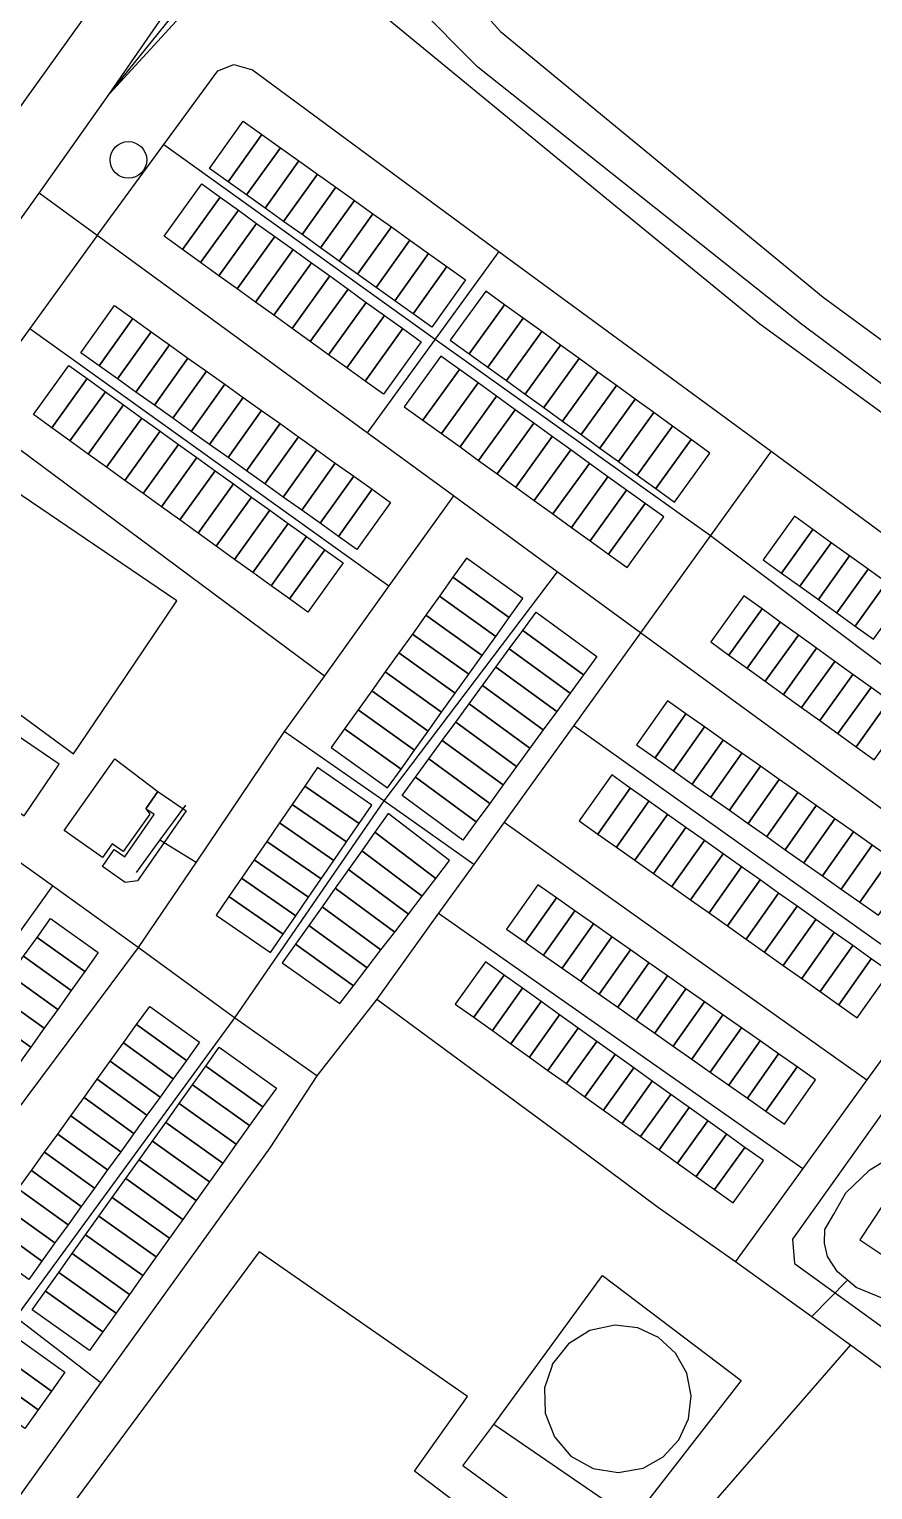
# Model space of a CAD drawing. Header units: metres. Extents: x 11276530 to 11306586, y 355867 to 367650.
# Drawn here: x 11290896.4 to 11291126.4, y 359363.3 to 359761.4 of the extents above; entities that cross this region are included whole.
import ezdxf

# ---------------------------------------------------------------- set-up
doc = ezdxf.new("R2010")
doc.units = ezdxf.units.M
for name, color, linetype in [('AMENITY', 6, 'Continuous'), ('BUILDING', 8, 'Continuous'), ('HIGHWAY_FOOTWAY', 6, 'Continuous'), ('HIGHWAY_RESIDENTIAL', 7, 'Continuous'), ('HIGHWAY_SECONDARY', 4, 'Continuous'), ('HIGHWAY_SERVICE', 8, 'Continuous'), ('HIGHWAY_TERTIARY', 3, 'Continuous'), ('LANDUSE', 2, 'Continuous'), ('OSM_OTHER', 7, 'Continuous')]:
    doc.layers.add(name, color=color, linetype=linetype)

msp = doc.modelspace()

# ---------------------------------------------------------------- linework, layer by layer
at = {"layer": 'AMENITY'}
for points in [[(11290875.27, 359580.95), (11290865.75, 359566.93), (11290895.02, 359547.05), (11290904.54, 359561.07), (11290875.27, 359580.95)], [(11290939.12, 359548.35), (11290925.91, 359529.26), (11290922.56, 359528.84), (11290916.31, 359533.17), (11290919.55, 359537.86), (11290922.46, 359535.85), (11290930.42, 359547.36), (11290928.2, 359548.91), (11290931.47, 359553.65), (11290939.12, 359548.35)], [(11290959.03, 359428.15), (11290866.19, 359302.77), (11290860.35, 359295.15), (11290913.79, 359256.14), (11290948, 359256.68), (11291022.83, 359290.88), (11291048.48, 359332.57), (11291001.44, 359368.39), (11291015.87, 359388.69), (11290959.03, 359428.15)]]:
    msp.add_lwpolyline(points, dxfattribs=at)
msp.add_lwpolyline([(11290919.74, 359562.58), (11290931.47, 359553.65), (11290928.2, 359548.91), (11290929.23, 359547.44), (11290922.01, 359537.26), (11290918.97, 359539.41), (11290916.3, 359535.64), (11290905.88, 359543.03), (11290919.74, 359562.58)], close=True, dxfattribs=at)
msp.add_circle((11290923.4, 359725.8), 5, dxfattribs=at)
at = {"layer": 'BUILDING'}
for points in [[(11290954.73, 359736.35), (11290959.79, 359732.74), (11290950.58, 359719.86), (11290945.54, 359723.46), (11290954.73, 359736.35)], [(11290959.79, 359732.74), (11290964.83, 359729.14), (11290955.64, 359716.24), (11290950.58, 359719.86), (11290959.79, 359732.74)], [(11290964.83, 359729.14), (11290969.88, 359725.54), (11290960.68, 359712.64), (11290955.64, 359716.24), (11290964.83, 359729.14)], [(11290969.88, 359725.54), (11290974.93, 359721.94), (11290965.72, 359709.04), (11290960.68, 359712.64), (11290969.88, 359725.54)], [(11290974.93, 359721.94), (11290979.98, 359718.34), (11290970.78, 359705.44), (11290965.72, 359709.04), (11290974.93, 359721.94)], [(11290943.42, 359719.28), (11290948.4, 359715.69), (11290938.11, 359701.39), (11290933.14, 359704.98), (11290943.42, 359719.28)], [(11290979.98, 359718.34), (11290985.02, 359714.74), (11290975.82, 359701.84), (11290970.78, 359705.44), (11290979.98, 359718.34)], [(11290948.4, 359715.69), (11290953.39, 359712.1), (11290943.1, 359697.8), (11290938.11, 359701.39), (11290948.4, 359715.69)], [(11290985.02, 359714.74), (11290990.08, 359711.14), (11290980.87, 359698.24), (11290975.82, 359701.84), (11290985.02, 359714.74)], [(11290953.39, 359712.1), (11290958.37, 359708.5), (11290948.09, 359694.22), (11290943.1, 359697.8), (11290953.39, 359712.1)], [(11290990.08, 359711.14), (11290995.12, 359707.52), (11290985.91, 359694.63), (11290980.87, 359698.24), (11290990.08, 359711.14)], [(11290958.37, 359708.5), (11290963.35, 359704.91), (11290953.06, 359690.63), (11290948.09, 359694.22), (11290958.37, 359708.5)], [(11290995.12, 359707.52), (11291000.16, 359703.92), (11290990.97, 359691.03), (11290985.91, 359694.63), (11290995.12, 359707.52)], [(11290963.35, 359704.91), (11290968.34, 359701.34), (11290958.05, 359687.04), (11290953.06, 359690.63), (11290963.35, 359704.91)], [(11291000.16, 359703.92), (11291005.22, 359700.32), (11290996.01, 359687.43), (11290990.97, 359691.03), (11291000.16, 359703.92)], [(11290968.34, 359701.34), (11290973.31, 359697.75), (11290963.04, 359683.46), (11290958.05, 359687.04), (11290968.34, 359701.34)], [(11291005.22, 359700.32), (11291010.26, 359696.72), (11291001.07, 359683.83), (11290996.01, 359687.43), (11291005.22, 359700.32)], [(11290973.31, 359697.75), (11290978.3, 359694.16), (11290968.01, 359679.87), (11290963.04, 359683.46), (11290973.31, 359697.75)], [(11290978.3, 359694.16), (11290983.29, 359690.57), (11290973, 359676.28), (11290968.01, 359679.87), (11290978.3, 359694.16)], [(11291010.26, 359696.72), (11291015.31, 359693.12), (11291006.11, 359680.23), (11291001.07, 359683.83), (11291010.26, 359696.72)], [(11290983.29, 359690.57), (11290988.26, 359686.97), (11290977.99, 359672.7), (11290973, 359676.28), (11290983.29, 359690.57)], [(11291011.17, 359676.66), (11291016.27, 359672.98), (11291025.91, 359686.34), (11291020.82, 359690.02), (11291011.17, 359676.66)], [(11290919.57, 359686.11), (11290924.59, 359682.53), (11290915.43, 359669.67), (11290910.41, 359673.25), (11290919.57, 359686.11)], [(11290988.26, 359686.97), (11290993.25, 359683.38), (11290982.96, 359669.11), (11290977.99, 359672.7), (11290988.26, 359686.97)], [(11291016.27, 359672.98), (11291021.36, 359669.31), (11291031, 359682.67), (11291025.91, 359686.34), (11291016.27, 359672.98)], [(11290924.59, 359682.53), (11290929.61, 359678.95), (11290920.45, 359666.09), (11290915.43, 359669.67), (11290924.59, 359682.53)], [(11290993.25, 359683.38), (11290998.23, 359679.81), (11290987.95, 359665.52), (11290982.96, 359669.11), (11290993.25, 359683.38)], [(11291021.36, 359669.31), (11291026.45, 359665.63), (11291036.1, 359678.99), (11291031, 359682.67), (11291021.36, 359669.31)], [(11290929.61, 359678.95), (11290934.63, 359675.38), (11290925.47, 359662.52), (11290920.45, 359666.09), (11290929.61, 359678.95)], [(11290998.23, 359679.81), (11291003.21, 359676.22), (11290992.94, 359661.94), (11290987.95, 359665.52), (11290998.23, 359679.81)], [(11291026.45, 359665.63), (11291031.54, 359661.97), (11291041.18, 359675.32), (11291036.1, 359678.99), (11291026.45, 359665.63)], [(11290934.63, 359675.38), (11290939.65, 359671.8), (11290930.49, 359658.94), (11290925.47, 359662.52), (11290934.63, 359675.38)], [(11291031.54, 359661.97), (11291036.63, 359658.29), (11291046.27, 359671.64), (11291041.18, 359675.32), (11291031.54, 359661.97)], [(11290939.65, 359671.8), (11290944.67, 359668.22), (11290935.51, 359655.37), (11290930.49, 359658.94), (11290939.65, 359671.8)], [(11290998.63, 359658.51), (11291003.69, 359654.86), (11291013.66, 359668.68), (11291008.59, 359672.32), (11290998.63, 359658.51)], [(11291036.63, 359658.29), (11291041.73, 359654.61), (11291051.37, 359667.96), (11291046.27, 359671.64), (11291036.63, 359658.29)], [(11290907.15, 359669.78), (11290912.13, 359666.2), (11290902.49, 359652.79), (11290897.5, 359656.38), (11290907.15, 359669.78)], [(11290912.13, 359666.2), (11290917.12, 359662.61), (11290907.48, 359649.2), (11290902.49, 359652.79), (11290912.13, 359666.2)], [(11290944.67, 359668.22), (11290949.69, 359664.64), (11290940.53, 359651.79), (11290935.51, 359655.37), (11290944.67, 359668.22)], [(11291003.69, 359654.86), (11291008.76, 359651.21), (11291018.72, 359665.02), (11291013.66, 359668.68), (11291003.69, 359654.86)], [(11291041.73, 359654.61), (11291046.82, 359650.94), (11291056.46, 359664.3), (11291051.37, 359667.96), (11291041.73, 359654.61)], [(11290917.12, 359662.61), (11290922.11, 359659.02), (11290912.47, 359645.62), (11290907.48, 359649.2), (11290917.12, 359662.61)], [(11290949.69, 359664.64), (11290954.71, 359661.06), (11290945.55, 359648.21), (11290940.53, 359651.79), (11290949.69, 359664.64)], [(11291008.76, 359651.21), (11291013.82, 359647.55), (11291023.79, 359661.36), (11291018.72, 359665.02), (11291008.76, 359651.21)], [(11291046.82, 359650.94), (11291051.9, 359647.26), (11291061.56, 359660.62), (11291056.46, 359664.3), (11291046.82, 359650.94)], [(11290922.11, 359659.02), (11290927.09, 359655.43), (11290917.45, 359642.03), (11290912.47, 359645.62), (11290922.11, 359659.02)], [(11290954.71, 359661.06), (11290959.73, 359657.48), (11290950.57, 359644.64), (11290945.55, 359648.21), (11290954.71, 359661.06)], [(11291013.82, 359647.55), (11291018.89, 359643.9), (11291028.84, 359657.71), (11291023.79, 359661.36), (11291013.82, 359647.55)], [(11291051.9, 359647.26), (11291057, 359643.58), (11291066.64, 359656.94), (11291061.56, 359660.62), (11291051.9, 359647.26)], [(11290927.09, 359655.43), (11290932.08, 359651.84), (11290922.44, 359638.44), (11290917.45, 359642.03), (11290927.09, 359655.43)], [(11290959.73, 359657.48), (11290964.75, 359653.92), (11290955.59, 359641.06), (11290950.57, 359644.64), (11290959.73, 359657.48)], [(11291018.89, 359643.9), (11291023.95, 359640.25), (11291033.9, 359654.06), (11291028.84, 359657.71), (11291018.89, 359643.9)], [(11291057, 359643.58), (11291062.09, 359639.91), (11291071.73, 359653.27), (11291066.64, 359656.94), (11291057, 359643.58)], [(11290932.08, 359651.84), (11290937.07, 359648.25), (11290927.42, 359634.85), (11290922.44, 359638.44), (11290932.08, 359651.84)], [(11290964.75, 359653.92), (11290969.77, 359650.34), (11290960.61, 359637.48), (11290955.59, 359641.06), (11290964.75, 359653.92)], [(11290969.77, 359650.34), (11290974.79, 359646.76), (11290965.63, 359633.9), (11290960.61, 359637.48), (11290969.77, 359650.34)], [(11291023.95, 359640.25), (11291029.02, 359636.59), (11291038.97, 359650.4), (11291033.9, 359654.06), (11291023.95, 359640.25)], [(11291029.02, 359636.59), (11291034.07, 359632.94), (11291044.03, 359646.75), (11291038.97, 359650.4), (11291029.02, 359636.59)], [(11291062.09, 359639.91), (11291067.18, 359636.23), (11291076.83, 359649.59), (11291071.73, 359653.27), (11291062.09, 359639.91)], [(11290937.07, 359648.25), (11290942.05, 359644.66), (11290932.4, 359631.26), (11290927.42, 359634.85), (11290937.07, 359648.25)], [(11290974.79, 359646.76), (11290979.81, 359643.18), (11290970.65, 359630.33), (11290965.63, 359633.9), (11290974.79, 359646.76)], [(11291034.07, 359632.94), (11291039.14, 359629.29), (11291049.09, 359643.09), (11291044.03, 359646.75), (11291034.07, 359632.94)], [(11291067.18, 359636.23), (11291072.28, 359632.55), (11291081.92, 359645.91), (11291076.83, 359649.59), (11291067.18, 359636.23)], [(11290942.05, 359644.66), (11290947.04, 359641.07), (11290937.39, 359627.68), (11290932.4, 359631.26), (11290942.05, 359644.66)], [(11290979.81, 359643.18), (11290984.83, 359639.6), (11290975.67, 359626.76), (11290970.65, 359630.33), (11290979.81, 359643.18)], [(11291039.14, 359629.29), (11291044.2, 359625.63), (11291054.15, 359639.44), (11291049.09, 359643.09), (11291039.14, 359629.29)], [(11290947.04, 359641.07), (11290952.02, 359637.48), (11290942.38, 359624.09), (11290937.39, 359627.68), (11290947.04, 359641.07)], [(11290984.83, 359639.6), (11290989.86, 359636.02), (11290980.69, 359623.18), (11290975.67, 359626.76), (11290984.83, 359639.6)], [(11291044.2, 359625.63), (11291049.27, 359621.98), (11291059.22, 359635.79), (11291054.15, 359639.44), (11291044.2, 359625.63)], [(11290952.02, 359637.48), (11290957.01, 359633.89), (11290947.36, 359620.5), (11290942.38, 359624.09), (11290952.02, 359637.48)], [(11290989.86, 359636.02), (11290994.88, 359632.44), (11290985.71, 359619.6), (11290980.69, 359623.18), (11290989.86, 359636.02)], [(11291049.27, 359621.98), (11291054.33, 359618.33), (11291064.28, 359632.13), (11291059.22, 359635.79), (11291049.27, 359621.98)], [(11290957.01, 359633.89), (11290961.99, 359630.3), (11290952.35, 359616.91), (11290947.36, 359620.5), (11290957.01, 359633.89)], [(11290961.99, 359630.3), (11290966.98, 359626.71), (11290957.34, 359613.32), (11290952.35, 359616.91), (11290961.99, 359630.3)], [(11291054.33, 359618.33), (11291059.4, 359614.68), (11291069.35, 359628.48), (11291064.28, 359632.13), (11291054.33, 359618.33)], [(11290966.98, 359626.71), (11290971.97, 359623.12), (11290962.33, 359609.74), (11290957.34, 359613.32), (11290966.98, 359626.71)], [(11291096.48, 359616.79), (11291101.49, 359613.19), (11291110.04, 359625.06), (11291105.04, 359628.66), (11291096.48, 359616.79)], [(11290971.97, 359623.12), (11290976.95, 359619.53), (11290967.31, 359606.15), (11290962.33, 359609.74), (11290971.97, 359623.12)], [(11291101.49, 359613.19), (11291106.5, 359609.57), (11291115.05, 359621.45), (11291110.04, 359625.06), (11291101.49, 359613.19)], [(11290976.95, 359619.53), (11290981.94, 359615.94), (11290972.3, 359602.56), (11290967.31, 359606.15), (11290976.95, 359619.53)], [(11291106.5, 359609.57), (11291111.51, 359605.96), (11291120.05, 359617.85), (11291115.05, 359621.45), (11291106.5, 359609.57)], [(11291027.26, 359601.07), (11291030.95, 359606.23), (11291015.59, 359617.22), (11291011.9, 359612.05), (11291027.26, 359601.07)], [(11291111.51, 359605.96), (11291116.51, 359602.36), (11291125.06, 359614.23), (11291120.05, 359617.85), (11291111.51, 359605.96)], [(11291023.57, 359595.9), (11291027.26, 359601.07), (11291011.9, 359612.05), (11291008.21, 359606.89), (11291023.57, 359595.9)], [(11291116.51, 359602.36), (11291121.51, 359598.75), (11291130.07, 359610.63), (11291125.06, 359614.23), (11291116.51, 359602.36)], [(11291121.51, 359598.75), (11291126.52, 359595.15), (11291135.08, 359607.02), (11291130.07, 359610.63), (11291121.51, 359598.75)], [(11291019.88, 359590.74), (11291023.57, 359595.9), (11291008.21, 359606.89), (11291004.52, 359601.72), (11291019.88, 359590.74)], [(11291082.16, 359594.4), (11291087.12, 359590.83), (11291096.17, 359603.4), (11291091.21, 359606.97), (11291082.16, 359594.4)], [(11291051.13, 359590.44), (11291047.47, 359585.44), (11291030.9, 359597.54), (11291034.55, 359602.54), (11291051.13, 359590.44)], [(11291087.12, 359590.83), (11291092.07, 359587.26), (11291101.12, 359599.83), (11291096.17, 359603.4), (11291087.12, 359590.83)], [(11291016.19, 359585.58), (11291019.88, 359590.74), (11291004.52, 359601.72), (11291000.82, 359596.56), (11291016.19, 359585.58)], [(11291092.07, 359587.26), (11291097.02, 359583.7), (11291106.07, 359596.25), (11291101.12, 359599.83), (11291092.07, 359587.26)], [(11291012.5, 359580.42), (11291016.19, 359585.58), (11291000.82, 359596.56), (11290997.14, 359591.4), (11291012.5, 359580.42)], [(11291047.47, 359585.44), (11291043.82, 359580.43), (11291027.24, 359592.54), (11291030.9, 359597.54), (11291047.47, 359585.44)], [(11291097.02, 359583.7), (11291101.99, 359580.12), (11291111.04, 359592.68), (11291106.07, 359596.25), (11291097.02, 359583.7)], [(11291008.8, 359575.24), (11291012.5, 359580.42), (11290997.14, 359591.4), (11290993.44, 359586.24), (11291008.8, 359575.24)], [(11291043.82, 359580.43), (11291040.17, 359575.42), (11291023.59, 359587.53), (11291027.24, 359592.54), (11291043.82, 359580.43)], [(11291101.99, 359580.12), (11291106.94, 359576.55), (11291115.99, 359589.11), (11291111.04, 359592.68), (11291101.99, 359580.12)], [(11291040.17, 359575.42), (11291036.52, 359570.43), (11291019.93, 359582.53), (11291023.59, 359587.53), (11291040.17, 359575.42)], [(11291106.94, 359576.55), (11291111.9, 359572.98), (11291120.95, 359585.55), (11291115.99, 359589.11), (11291106.94, 359576.55)], [(11291005.12, 359570.08), (11291008.8, 359575.24), (11290993.44, 359586.24), (11290989.76, 359581.08), (11291005.12, 359570.08)], [(11291036.52, 359570.43), (11291032.87, 359565.42), (11291016.28, 359577.53), (11291019.93, 359582.53), (11291036.52, 359570.43)], [(11291111.9, 359572.98), (11291116.85, 359569.41), (11291125.9, 359581.98), (11291120.95, 359585.55), (11291111.9, 359572.98)], [(11291001.42, 359564.92), (11291005.12, 359570.08), (11290989.76, 359581.08), (11290986.06, 359575.91), (11291001.42, 359564.92)], [(11291116.85, 359569.41), (11291121.8, 359565.85), (11291130.85, 359578.41), (11291125.9, 359581.98), (11291116.85, 359569.41)], [(11290997.74, 359559.76), (11291001.42, 359564.92), (11290986.06, 359575.91), (11290982.36, 359570.75), (11290997.74, 359559.76)], [(11291032.87, 359565.42), (11291029.21, 359560.42), (11291012.63, 359572.52), (11291016.28, 359577.53), (11291032.87, 359565.42)], [(11291061.9, 359566.38), (11291066.98, 359562.81), (11291075.42, 359574.8), (11291070.34, 359578.38), (11291061.9, 359566.38)], [(11291066.98, 359562.81), (11291072.05, 359559.23), (11291080.49, 359571.23), (11291075.42, 359574.8), (11291066.98, 359562.81)], [(11291121.8, 359565.85), (11291126.76, 359562.27), (11291135.82, 359574.84), (11291130.85, 359578.41), (11291121.8, 359565.85)], [(11290994.04, 359554.6), (11290997.74, 359559.76), (11290982.36, 359570.75), (11290978.68, 359565.59), (11290994.04, 359554.6)], [(11291029.21, 359560.42), (11291025.56, 359555.42), (11291008.98, 359567.52), (11291012.63, 359572.52), (11291029.21, 359560.42)], [(11291072.05, 359559.23), (11291077.13, 359555.65), (11291085.58, 359567.65), (11291080.49, 359571.23), (11291072.05, 359559.23)], [(11291025.56, 359555.42), (11291021.9, 359550.41), (11291005.33, 359562.52), (11291008.98, 359567.52), (11291025.56, 359555.42)], [(11291077.13, 359555.65), (11291082.21, 359552.08), (11291090.66, 359564.07), (11291085.58, 359567.65), (11291077.13, 359555.65)], [(11291082.21, 359552.08), (11291087.28, 359548.51), (11291095.73, 359560.5), (11291090.66, 359564.07), (11291082.21, 359552.08)], [(11290986.33, 359544.91), (11290989.79, 359549.92), (11290974.95, 359560.14), (11290971.49, 359555.12), (11290986.33, 359544.91)], [(11291021.9, 359550.41), (11291018.25, 359545.41), (11291001.67, 359557.52), (11291005.33, 359562.52), (11291021.9, 359550.41)], [(11291087.28, 359548.51), (11291092.36, 359544.93), (11291100.81, 359556.93), (11291095.73, 359560.5), (11291087.28, 359548.51)], [(11290982.88, 359539.88), (11290986.33, 359544.91), (11290971.49, 359555.12), (11290968.04, 359550.09), (11290982.88, 359539.88)], [(11291018.25, 359545.41), (11291014.6, 359540.4), (11290998.02, 359552.51), (11291001.67, 359557.52), (11291018.25, 359545.41)], [(11291046.33, 359545.62), (11291051.38, 359542.04), (11291060.25, 359554.56), (11291055.2, 359558.14), (11291046.33, 359545.62)], [(11291092.36, 359544.93), (11291097.43, 359541.35), (11291105.88, 359553.35), (11291100.81, 359556.93), (11291092.36, 359544.93)], [(11291051.38, 359542.04), (11291056.44, 359538.46), (11291065.31, 359550.99), (11291060.25, 359554.56), (11291051.38, 359542.04)], [(11291056.44, 359538.46), (11291061.49, 359534.88), (11291070.36, 359547.41), (11291065.31, 359550.99), (11291056.44, 359538.46)], [(11291097.43, 359541.35), (11291102.51, 359537.77), (11291110.96, 359549.78), (11291105.88, 359553.35), (11291097.43, 359541.35)], [(11290979.41, 359534.86), (11290982.88, 359539.88), (11290968.04, 359550.09), (11290964.57, 359545.07), (11290979.41, 359534.86)], [(11291007.21, 359529.95), (11291010.95, 359534.83), (11290994.22, 359547.64), (11290990.61, 359542.55), (11291007.21, 359529.95)], [(11291061.49, 359534.88), (11291066.54, 359531.3), (11291075.42, 359543.84), (11291070.36, 359547.41), (11291061.49, 359534.88)], [(11291102.51, 359537.77), (11291107.59, 359534.2), (11291116.04, 359546.2), (11291110.96, 359549.78), (11291102.51, 359537.77)], [(11290975.95, 359529.83), (11290979.41, 359534.86), (11290964.57, 359545.07), (11290961.12, 359540.04), (11290975.95, 359529.83)], [(11291066.54, 359531.3), (11291071.6, 359527.72), (11291080.47, 359540.26), (11291075.42, 359543.84), (11291066.54, 359531.3)], [(11291107.59, 359534.2), (11291112.66, 359530.62), (11291121.11, 359542.62), (11291116.04, 359546.2), (11291107.59, 359534.2)], [(11290972.49, 359524.81), (11290975.95, 359529.83), (11290961.12, 359540.04), (11290957.66, 359535.03), (11290972.49, 359524.81)], [(11291003.48, 359525.08), (11291007.21, 359529.95), (11290990.61, 359542.55), (11290987.01, 359537.46), (11291003.48, 359525.08)], [(11291071.6, 359527.72), (11291076.65, 359524.15), (11291085.52, 359536.68), (11291080.47, 359540.26), (11291071.6, 359527.72)], [(11291112.66, 359530.62), (11291117.74, 359527.04), (11291126.19, 359539.05), (11291121.11, 359542.62), (11291112.66, 359530.62)], [(11291117.74, 359527.04), (11291122.82, 359523.47), (11291131.26, 359535.47), (11291126.19, 359539.05), (11291117.74, 359527.04)], [(11290969.04, 359519.79), (11290972.49, 359524.81), (11290957.66, 359535.03), (11290954.2, 359530), (11290969.04, 359519.79)], [(11290999.74, 359520.2), (11291003.48, 359525.08), (11290987.01, 359537.46), (11290983.4, 359532.37), (11290999.74, 359520.2)], [(11291076.65, 359524.15), (11291081.71, 359520.57), (11291090.58, 359533.1), (11291085.52, 359536.68), (11291076.65, 359524.15)], [(11291122.82, 359523.47), (11291127.89, 359519.9), (11291136.34, 359531.89), (11291131.26, 359535.47), (11291122.82, 359523.47)], [(11290996.01, 359515.33), (11290999.74, 359520.2), (11290983.4, 359532.37), (11290979.79, 359527.28), (11290996.01, 359515.33)], [(11291081.71, 359520.57), (11291086.76, 359516.99), (11291095.63, 359529.52), (11291090.58, 359533.1), (11291081.71, 359520.57)], [(11290965.58, 359514.77), (11290969.04, 359519.79), (11290954.2, 359530), (11290950.75, 359524.98), (11290965.58, 359514.77)], [(11290992.27, 359510.45), (11290996.01, 359515.33), (11290979.79, 359527.28), (11290976.19, 359522.19), (11290992.27, 359510.45)], [(11291026.52, 359516.13), (11291031.58, 359512.57), (11291040.08, 359524.68), (11291035.03, 359528.23), (11291026.52, 359516.13)], [(11291086.76, 359516.99), (11291091.81, 359513.41), (11291100.69, 359525.94), (11291095.63, 359529.52), (11291086.76, 359516.99)], [(11290962.11, 359509.74), (11290965.58, 359514.77), (11290950.75, 359524.98), (11290947.29, 359519.95), (11290962.11, 359509.74)], [(11291031.58, 359512.57), (11291036.62, 359509.03), (11291045.13, 359521.12), (11291040.08, 359524.68), (11291031.58, 359512.57)], [(11291091.81, 359513.41), (11291096.87, 359509.83), (11291105.74, 359522.36), (11291100.69, 359525.94), (11291091.81, 359513.41)], [(11290898.51, 359513.88), (11290902.19, 359519.04), (11290915.2, 359509.73), (11290911.52, 359504.58), (11290898.51, 359513.88)], [(11290988.53, 359505.58), (11290992.27, 359510.45), (11290976.19, 359522.19), (11290972.58, 359517.1), (11290988.53, 359505.58)], [(11291036.62, 359509.03), (11291041.67, 359505.48), (11291050.18, 359517.58), (11291045.13, 359521.12), (11291036.62, 359509.03)], [(11291096.87, 359509.83), (11291101.92, 359506.25), (11291110.79, 359518.78), (11291105.74, 359522.36), (11291096.87, 359509.83)], [(11291101.92, 359506.25), (11291106.97, 359502.67), (11291115.85, 359515.2), (11291110.79, 359518.78), (11291101.92, 359506.25)], [(11290984.8, 359500.7), (11290988.53, 359505.58), (11290972.58, 359517.1), (11290968.97, 359512.01), (11290984.8, 359500.7)], [(11291041.67, 359505.48), (11291046.72, 359501.94), (11291055.22, 359514.03), (11291050.18, 359517.58), (11291041.67, 359505.48)], [(11291106.97, 359502.67), (11291112.03, 359499.09), (11291120.9, 359511.64), (11291115.85, 359515.2), (11291106.97, 359502.67)], [(11290894.82, 359508.71), (11290898.51, 359513.88), (11290911.52, 359504.58), (11290907.84, 359499.42), (11290894.82, 359508.71)], [(11290981.06, 359495.83), (11290984.8, 359500.7), (11290968.97, 359512.01), (11290965.37, 359506.92), (11290981.06, 359495.83)], [(11291046.72, 359501.94), (11291051.77, 359498.39), (11291060.28, 359510.49), (11291055.22, 359514.03), (11291046.72, 359501.94)], [(11291112.03, 359499.09), (11291117.08, 359495.5), (11291125.95, 359508.06), (11291120.9, 359511.64), (11291112.03, 359499.09)], [(11290891.13, 359503.55), (11290894.82, 359508.71), (11290907.84, 359499.42), (11290904.15, 359494.25), (11290891.13, 359503.55)], [(11291012.53, 359495.69), (11291017.59, 359492.08), (11291025.82, 359503.61), (11291020.77, 359507.22), (11291012.53, 359495.69)], [(11291051.77, 359498.39), (11291056.83, 359494.84), (11291065.32, 359506.94), (11291060.28, 359510.49), (11291051.77, 359498.39)], [(11291056.83, 359494.84), (11291061.87, 359491.3), (11291070.37, 359503.4), (11291065.32, 359506.94), (11291056.83, 359494.84)], [(11291117.08, 359495.5), (11291122.14, 359491.92), (11291131.01, 359504.48), (11291125.95, 359508.06), (11291117.08, 359495.5)], [(11290887.44, 359498.39), (11290891.13, 359503.55), (11290904.15, 359494.25), (11290900.47, 359489.09), (11290887.44, 359498.39)], [(11291017.59, 359492.08), (11291022.63, 359488.47), (11291030.88, 359500), (11291025.82, 359503.61), (11291017.59, 359492.08)], [(11291061.87, 359491.3), (11291066.92, 359487.75), (11291075.42, 359499.84), (11291070.37, 359503.4), (11291061.87, 359491.3)], [(11291022.63, 359488.47), (11291027.68, 359484.85), (11291035.92, 359496.38), (11291030.88, 359500), (11291022.63, 359488.47)], [(11291066.92, 359487.75), (11291071.96, 359484.21), (11291080.47, 359496.29), (11291075.42, 359499.84), (11291066.92, 359487.75)], [(11290883.76, 359493.23), (11290887.44, 359498.39), (11290900.47, 359489.09), (11290896.78, 359483.93), (11290883.76, 359493.23)], [(11290925.64, 359490.09), (11290929.22, 359495.07), (11290942.8, 359485.28), (11290939.22, 359480.31), (11290925.64, 359490.09)], [(11291027.68, 359484.85), (11291032.74, 359481.24), (11291040.97, 359492.76), (11291035.92, 359496.38), (11291027.68, 359484.85)], [(11291071.96, 359484.21), (11291077.02, 359480.66), (11291085.51, 359492.75), (11291080.47, 359496.29), (11291071.96, 359484.21)], [(11290880.07, 359488.07), (11290883.76, 359493.23), (11290896.78, 359483.93), (11290893.1, 359478.77), (11290880.07, 359488.07)], [(11291032.74, 359481.24), (11291037.78, 359477.63), (11291046.03, 359489.15), (11291040.97, 359492.76), (11291032.74, 359481.24)], [(11291077.02, 359480.66), (11291082.06, 359477.12), (11291090.56, 359489.2), (11291085.51, 359492.75), (11291077.02, 359480.66)], [(11290922.05, 359485.12), (11290925.64, 359490.09), (11290939.22, 359480.31), (11290935.63, 359475.33), (11290922.05, 359485.12)], [(11291037.78, 359477.63), (11291042.83, 359474.02), (11291051.08, 359485.53), (11291046.03, 359489.15), (11291037.78, 359477.63)], [(11291082.06, 359477.12), (11291087.12, 359473.56), (11291095.61, 359485.66), (11291090.56, 359489.2), (11291082.06, 359477.12)], [(11290918.47, 359480.15), (11290922.05, 359485.12), (11290935.63, 359475.33), (11290932.05, 359470.36), (11290918.47, 359480.15)], [(11290944.52, 359478.78), (11290948.16, 359483.9), (11290963.74, 359472.8), (11290960.1, 359467.68), (11290944.52, 359478.78)], [(11291042.83, 359474.02), (11291047.89, 359470.4), (11291056.12, 359481.92), (11291051.08, 359485.53), (11291042.83, 359474.02)], [(11291087.12, 359473.56), (11291092.16, 359470.01), (11291100.65, 359482.11), (11291095.61, 359485.66), (11291087.12, 359473.56)], [(11290914.88, 359475.18), (11290918.47, 359480.15), (11290932.05, 359470.36), (11290928.46, 359465.39), (11290914.88, 359475.18)], [(11291047.89, 359470.4), (11291052.94, 359466.79), (11291061.18, 359478.31), (11291056.12, 359481.92), (11291047.89, 359470.4)], [(11291092.16, 359470.01), (11291097.21, 359466.47), (11291105.71, 359478.55), (11291100.65, 359482.11), (11291092.16, 359470.01)], [(11290911.3, 359470.2), (11290914.88, 359475.18), (11290928.46, 359465.39), (11290924.89, 359460.41), (11290911.3, 359470.2)], [(11290940.86, 359473.67), (11290944.52, 359478.78), (11290960.1, 359467.68), (11290956.46, 359462.58), (11290940.86, 359473.67)], [(11291052.94, 359466.79), (11291057.98, 359463.18), (11291066.23, 359474.7), (11291061.18, 359478.31), (11291052.94, 359466.79)], [(11291097.21, 359466.47), (11291102.25, 359462.92), (11291110.75, 359475.01), (11291105.71, 359478.55), (11291097.21, 359466.47)], [(11290937.22, 359468.55), (11290940.86, 359473.67), (11290956.46, 359462.58), (11290952.82, 359457.46), (11290937.22, 359468.55)], [(11291057.98, 359463.18), (11291063.04, 359459.57), (11291071.27, 359471.08), (11291066.23, 359474.7), (11291057.98, 359463.18)], [(11291063.04, 359459.57), (11291068.09, 359455.95), (11291076.33, 359467.47), (11291071.27, 359471.08), (11291063.04, 359459.57)], [(11290907.71, 359465.23), (11290911.3, 359470.2), (11290924.89, 359460.41), (11290921.3, 359455.44), (11290907.71, 359465.23)], [(11290933.58, 359463.45), (11290937.22, 359468.55), (11290952.82, 359457.46), (11290949.18, 359452.34), (11290933.58, 359463.45)], [(11291068.09, 359455.95), (11291073.14, 359452.34), (11291081.38, 359463.86), (11291076.33, 359467.47), (11291068.09, 359455.95)], [(11290904.14, 359460.26), (11290907.71, 359465.23), (11290921.3, 359455.44), (11290917.72, 359450.47), (11290904.14, 359460.26)], [(11290929.94, 359458.33), (11290933.58, 359463.45), (11290949.18, 359452.34), (11290945.54, 359447.24), (11290929.94, 359458.33)], [(11291073.14, 359452.34), (11291078.19, 359448.73), (11291086.43, 359460.25), (11291081.38, 359463.86), (11291073.14, 359452.34)], [(11290900.55, 359455.29), (11290904.14, 359460.26), (11290917.72, 359450.47), (11290914.14, 359445.5), (11290900.55, 359455.29)], [(11291078.19, 359448.73), (11291083.24, 359445.12), (11291091.48, 359456.63), (11291086.43, 359460.25), (11291078.19, 359448.73)], [(11290896.97, 359450.31), (11290900.55, 359455.29), (11290914.14, 359445.5), (11290910.56, 359440.52), (11290896.97, 359450.31)], [(11290926.3, 359453.22), (11290929.94, 359458.33), (11290945.54, 359447.24), (11290941.9, 359442.12), (11290926.3, 359453.22)], [(11291083.24, 359445.12), (11291088.3, 359441.5), (11291096.53, 359453.01), (11291091.48, 359456.63), (11291083.24, 359445.12)], [(11290922.66, 359448.12), (11290926.3, 359453.22), (11290941.9, 359442.12), (11290938.26, 359437.01), (11290922.66, 359448.12)], [(11290893.39, 359445.34), (11290896.97, 359450.31), (11290910.56, 359440.52), (11290906.98, 359435.55), (11290893.39, 359445.34)], [(11290919.02, 359443), (11290922.66, 359448.12), (11290938.26, 359437.01), (11290934.62, 359431.89), (11290919.02, 359443)], [(11290889.8, 359440.37), (11290893.39, 359445.34), (11290906.98, 359435.55), (11290903.39, 359430.57), (11290889.8, 359440.37)], [(11290886.22, 359435.39), (11290889.8, 359440.37), (11290903.39, 359430.57), (11290899.81, 359425.59), (11290886.22, 359435.39)], [(11290915.38, 359437.89), (11290919.02, 359443), (11290934.62, 359431.89), (11290930.98, 359426.79), (11290915.38, 359437.89)], [(11290882.63, 359430.42), (11290886.22, 359435.39), (11290899.81, 359425.59), (11290896.22, 359420.62), (11290882.63, 359430.42)], [(11290911.74, 359432.77), (11290915.38, 359437.89), (11290930.98, 359426.79), (11290927.34, 359421.67), (11290911.74, 359432.77)], [(11290908.1, 359427.67), (11290911.74, 359432.77), (11290927.34, 359421.67), (11290923.7, 359416.56), (11290908.1, 359427.67)], [(11290904.46, 359422.55), (11290908.1, 359427.67), (11290923.7, 359416.56), (11290920.06, 359411.45), (11290904.46, 359422.55)], [(11290900.82, 359417.44), (11290904.46, 359422.55), (11290920.06, 359411.45), (11290916.42, 359406.33), (11290900.82, 359417.44)], [(11290897.18, 359412.33), (11290900.82, 359417.44), (11290916.42, 359406.33), (11290912.78, 359401.22), (11290897.18, 359412.33)], [(11291075.65, 359395.04), (11291072.58, 359400.54), (11291067.96, 359404.81), (11291062.25, 359407.44), (11291055.99, 359408.19), (11291049.23, 359406.74), (11291043.36, 359403.08), (11291039.07, 359397.64), (11291038.74, 359396.66), (11291036.88, 359391.09), (11291037.03, 359384.16), (11291039.54, 359377.71), (11291044.07, 359372.48), (11291050.11, 359369.1), (11291056.94, 359367.96), (11291063.74, 359369.21), (11291069.24, 359372.29), (11291073.5, 359376.91), (11291076.14, 359382.62), (11291076.87, 359388.88), (11291075.65, 359395.04)], [(11290887.98, 359400.57), (11290891.62, 359405.67), (11290906.1, 359395.31), (11290902.46, 359390.21), (11290887.98, 359400.57)], [(11290884.34, 359395.48), (11290887.98, 359400.57), (11290902.46, 359390.21), (11290898.82, 359385.12), (11290884.34, 359395.48)], [(11290880.68, 359390.38), (11290884.34, 359395.48), (11290898.82, 359385.12), (11290895.18, 359380.03), (11290880.68, 359390.38)]]:
    msp.add_lwpolyline(points, close=True, dxfattribs=at)
at = {"layer": 'HIGHWAY_FOOTWAY'}
for points in [[(11291291.1, 359535.94), (11291252.34, 359564.7), (11291150.44, 359641.12), (11291095.6, 359681.02), (11291053.75, 359715.21), (11290997.74, 359761.21), (11290972.65, 359782), (11290957.76, 359786.99)], [(11290933.05, 359730.02), (11291007.04, 359676.91), (11291082.11, 359623.43)], [(11290896.49, 359679.84), (11290994.41, 359609.69)], [(11291082.11, 359623.43), (11291160.53, 359564.37), (11291215.83, 359523.25), (11291267.02, 359484.9)], [(11291040.29, 359613.53), (11290993.05, 359551.12), (11290952.3, 359491.98)], [(11291044.81, 359571.62), (11291143.73, 359501.26)], [(11290902.67, 359527.91), (11290844.19, 359446.2), (11290784.59, 359363.57)], [(11291007.97, 359520.44), (11291107.29, 359450.86)], [(11290952.3, 359491.98), (11290892.7, 359410.35), (11290833.55, 359327.22)], [(11291130.92, 359414.67), (11291121.81, 359418.4), (11291119.46, 359420.41), (11291116.74, 359422.73), (11291114.04, 359426.91), (11291113.15, 359430.5), (11291113.3, 359434.22), (11291115.69, 359438.4), (11291118.97, 359444.22), (11291125.54, 359450.5), (11291132.11, 359454.53)], [(11291119.46, 359420.41), (11291109.76, 359410.53)]]:
    msp.add_lwpolyline(points, dxfattribs=at)
at = {"layer": 'HIGHWAY_RESIDENTIAL'}
for points in [[(11290853.23, 359695.78), (11290855.93, 359695.57), (11290858.91, 359695.34), (11290863.99, 359698.02), (11290878.61, 359718.14), (11290895.02, 359741.69), (11290913.43, 359767.45), (11290925.49, 359784.32), (11290926.47, 359789.14), (11290925.49, 359794.47)], [(11290914.87, 359705.24), (11290933.05, 359730.02), (11290947.78, 359750.08), (11290952.17, 359751.82), (11290957.24, 359750.36), (11291024.39, 359700.86), (11291098.66, 359646.43), (11291178.01, 359587.98), (11291233.32, 359548.13), (11291285.39, 359510.64)], [(11291249.4, 359460.65), (11291198.13, 359498.13), (11291193, 359501.88), (11291161.06, 359525.23), (11291141.91, 359539.24), (11291122.87, 359553.16), (11291063.03, 359596.92), (11291040.29, 359613.53), (11291012.01, 359634.21), (11290988.54, 359651.37), (11290950.96, 359678.85), (11290914.87, 359705.24), (11290899.09, 359716.78)], [(11290914.87, 359705.24), (11290896.49, 359679.84), (11290882.39, 359660.34), (11290882.2, 359657.12), (11290883.33, 359654.62), (11290976.84, 359585.21)], [(11291098.66, 359646.43), (11291082.11, 359623.43), (11291063.03, 359596.92), (11291044.81, 359571.62), (11291025.83, 359545.26), (11291017.54, 359533.73), (11291007.97, 359520.44), (11291004.53, 359515.67), (11290991.1, 359497.01), (11290974.77, 359476.14), (11290961.95, 359456.5), (11290916.89, 359393.91), (11290915.92, 359392.56), (11290895.32, 359363.95), (11290873.34, 359333.4), (11290857.06, 359310.8)], [(11291012.01, 359634.21), (11290994.41, 359609.69), (11290976.84, 359585.21), (11290965.91, 359570), (11290941.92, 359534.35), (11290926.11, 359511.13)], [(11290926.11, 359511.13), (11290902.67, 359527.91), (11290874.71, 359547.92), (11290853.49, 359563.1), (11290825.68, 359583), (11290812.36, 359592.54)], [(11291025.83, 359545.26), (11291076.56, 359509.22), (11291124.74, 359475)], [(11291161.06, 359525.23), (11291146.44, 359505), (11291143.73, 359501.26), (11291139.69, 359495.67), (11291124.74, 359475), (11291107.29, 359450.86), (11291088.95, 359425.49)], [(11290926.11, 359511.13), (11290865.28, 359429.67), (11290805.94, 359347.06)], [(11290974.77, 359476.14), (11290952.3, 359491.98), (11290926.11, 359511.13)], [(11290991.1, 359497.01), (11291040.45, 359460.65), (11291067.91, 359440.2), (11291088.95, 359425.49), (11291109.76, 359410.53), (11291118.41, 359404.14), (11291120.3, 359402.77), (11291164.35, 359370.38), (11291178.16, 359360.23)]]:
    msp.add_lwpolyline(points, dxfattribs=at)
at = {"layer": 'HIGHWAY_SECONDARY'}
for points in [[(11290853.4, 360077.09), (11290877.21, 359995.99), (11290880.44, 359983.19), (11290896.16, 359941.23), (11290918.62, 359902.65), (11290942.93, 359862.37), (11290970.94, 359824.25), (11290984.92, 359804.98), (11290987.22, 359802.44), (11291024.83, 359760.85), (11291112.83, 359688.36), (11291222.52, 359608.01), (11291298.53, 359555.07), (11291324.23, 359539.69), (11291433.11, 359485.76), (11291542.17, 359435.12), (11291594.55, 359399.86), (11291637.35, 359349.88), (11291662.92, 359308.9), (11291688.44, 359247.56), (11291832.53, 358899.46)], [(11291823.78, 358896.41), (11291679.95, 359244.03), (11291654.71, 359304.67), (11291629.91, 359344.42), (11291588.39, 359392.93), (11291537.64, 359427.08), (11291429.14, 359477.45), (11291319.92, 359526.6), (11291303.51, 359534.86), (11291288.39, 359545.65), (11291106.91, 359681.02), (11291018.65, 359751.11), (11290984.63, 359785.46), (11290981.11, 359789.64), (11290967.8, 359806.11), (11290954.41, 359820.79), (11290931.8, 359855.26), (11290891.04, 359928.92), (11290870.14, 359979.84), (11290861.3, 360003.21), (11290841.42, 360074.27)]]:
    msp.add_lwpolyline(points, dxfattribs=at)
at = {"layer": 'HIGHWAY_SERVICE'}
for points in [[(11291024.39, 359700.86), (11291007.04, 359676.91), (11290988.54, 359651.37)], [(11291017.54, 359533.73), (11290993.05, 359551.12), (11290965.91, 359570)], [(11290938.93, 359549.92), (11290931.97, 359540.42), (11290925.49, 359531.56)], [(11290931.97, 359540.42), (11290941.92, 359534.35)], [(11290768.23, 359502.38), (11290793.59, 359483.57), (11290818.2, 359465.36), (11290844.19, 359446.2), (11290865.28, 359429.67), (11290892.7, 359410.35), (11290915.92, 359392.56)], [(11291120.3, 359402.77), (11291114.96, 359396.6), (11291061.66, 359335.35), (11291014.57, 359369.78), (11291023.01, 359381.1), (11291052.67, 359421.66), (11291090.5, 359393.09), (11291060.92, 359355.13), (11291023.01, 359381.1)]]:
    msp.add_lwpolyline(points, dxfattribs=at)
at = {"layer": 'HIGHWAY_TERTIARY'}
msp.add_lwpolyline([(11290482.67, 359354.69), (11290595.28, 359397.08), (11290690.88, 359435.53), (11290718.22, 359465.3), (11290757.69, 359517.83), (11290812.36, 359592.54), (11290819.76, 359604.51), (11290824.19, 359610.95), (11290866.93, 359671.88), (11290899.09, 359716.78), (11290918.19, 359743.76), (11290953.89, 359787.94), (11290967.8, 359806.11)], dxfattribs=at)
at = {"layer": 'LANDUSE'}
for points in [[(11290884.47, 359640.95), (11290870.49, 359621.77), (11290886.11, 359609.31), (11290875.61, 359587.94), (11290908.45, 359563.94), (11290922.12, 359584.21), (11290936.64, 359605.58), (11290884.47, 359640.95)], [(11291104.46, 359431.58), (11291105.05, 359425), (11291173.13, 359375.74), (11291180.89, 359376.64), (11291237.62, 359455.16), (11291236.73, 359463.22), (11291168.95, 359512.8), (11291161.49, 359511.59), (11291104.46, 359431.58)]]:
    msp.add_lwpolyline(points, close=True, dxfattribs=at)
at = {"layer": 'OSM_OTHER'}
for points in [[(11290918.19, 359743.76), (11290951.66, 359792.33), (11290959.05, 359804.09), (11290958.89, 359811.16), (11290954.41, 359820.79)], [(11290981.11, 359789.64), (11290970.54, 359792.46), (11290963.76, 359793.6), (11290957.76, 359786.99), (11290918.19, 359743.76)], [(11291132.76, 359446.41), (11291122.83, 359431.4), (11291130.69, 359426.2), (11291140.63, 359441.2), (11291132.76, 359446.41)]]:
    msp.add_lwpolyline(points, dxfattribs=at)

doc.saveas('drawing.dxf')
